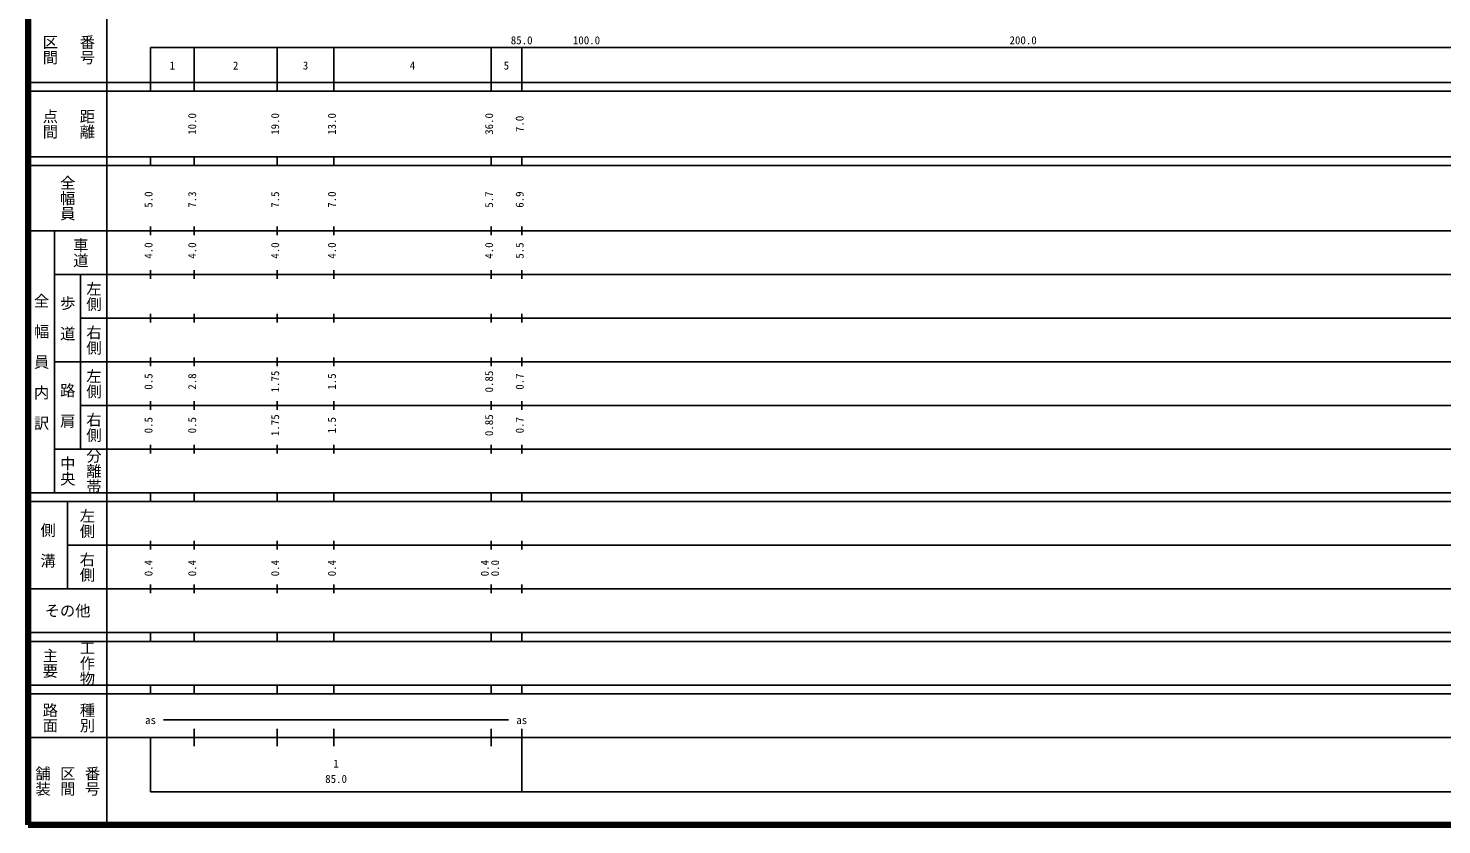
# Model space of a CAD drawing. Units: millimetres on the paper, enlarged 1000 times. Extents: x 40000 to 680000, y 20000 to 380000.
# Drawn here: x 40000 to 363711, y 20000 to 202409 of the extents above; entities that cross this region are included whole.
import ezdxf
from ezdxf.enums import TextEntityAlignment as Align

# ---------------------------------------------------------------- set-up
doc = ezdxf.new("R2010")
doc.units = ezdxf.units.MM
doc.header["$LTSCALE"] = 1000
doc.layers.add('M-TTL', color=2, linetype='Continuous', lineweight=140)
doc.layers.add('M-TTL-BAND', color=7, linetype='Continuous', lineweight=25)
doc.styles.add('@ＭＳ ゴシック', font='')
doc.styles.add('ＭＳ ゴシック', font='')
doc.styles.get('@ＭＳ ゴシック').set_extended_font_data('@MS Gothic')
doc.styles.get('ＭＳ ゴシック').set_extended_font_data('MS Gothic')

msp = doc.modelspace()

# ---------------------------------------------------------------- linework, layer by layer
at = {"layer": 'M-TTL'}
for p, q in [((40000, 380000), (40000, 20000)), ((40000, 20000), (680000, 20000))]:
    msp.add_line(p, q, dxfattribs=at)
at = {"layer": 'M-TTL-BAND'}
for p, q in [((58000, 370000), (58000, 20000)), ((68000, 198000), (579000, 198000)), ((68000, 198000), (68000, 188000)), ((78000, 188000), (78000, 198000)), ((97000, 188000), (97000, 198000)), ((110000, 188000), (110000, 198000)), ((146000, 188000), (146000, 198000)), ((153000, 188000), (153000, 198000)), ((40000, 190000), (579000, 190000)), ((40000, 188000), (579000, 188000)), ((40000, 173000), (579000, 173000)), ((68000, 171000), (68000, 173000)), ((78000, 171000), (78000, 173000)), ((97000, 171000), (97000, 173000)), ((110000, 171000), (110000, 173000)), ((146000, 171000), (146000, 173000)), ((153000, 171000), (153000, 173000)), ((40000, 171000), (579000, 171000)), ((40000, 156000), (579000, 156000)), ((46000, 96000), (46000, 156000)), ((68000, 155000), (68000, 157000)), ((78000, 155000), (78000, 157000)), ((97000, 155000), (97000, 157000)), ((110000, 155000), (110000, 157000)), ((146000, 155000), (146000, 157000)), ((153000, 155000), (153000, 157000)), ((46000, 146000), (579000, 146000)), ((52000, 146000), (52000, 106000)), ((68000, 145000), (68000, 147000)), ((78000, 145000), (78000, 147000)), ((97000, 145000), (97000, 147000)), ((110000, 145000), (110000, 147000)), ((146000, 145000), (146000, 147000)), ((153000, 145000), (153000, 147000)), ((52000, 136000), (579000, 136000)), ((68000, 135000), (68000, 137000)), ((78000, 135000), (78000, 137000)), ((97000, 135000), (97000, 137000)), ((110000, 135000), (110000, 137000)), ((146000, 135000), (146000, 137000)), ((153000, 135000), (153000, 137000)), ((68000, 125000), (68000, 127000)), ((78000, 125000), (78000, 127000)), ((97000, 125000), (97000, 127000)), ((110000, 125000), (110000, 127000)), ((146000, 125000), (146000, 127000)), ((153000, 125000), (153000, 127000)), ((46000, 126000), (579000, 126000)), ((68000, 115000), (68000, 117000)), ((78000, 115000), (78000, 117000)), ((97000, 115000), (97000, 117000)), ((110000, 115000), (110000, 117000)), ((146000, 115000), (146000, 117000)), ((153000, 115000), (153000, 117000)), ((52000, 116000), (579000, 116000)), ((68000, 105000), (68000, 107000)), ((78000, 105000), (78000, 107000)), ((97000, 105000), (97000, 107000)), ((110000, 105000), (110000, 107000)), ((146000, 105000), (146000, 107000)), ((153000, 105000), (153000, 107000)), ((46000, 106000), (579000, 106000)), ((40000, 96000), (579000, 96000)), ((40000, 94000), (579000, 94000)), ((49000, 94000), (49000, 74000)), ((68000, 94000), (68000, 96000)), ((78000, 94000), (78000, 96000)), ((97000, 94000), (97000, 96000)), ((110000, 94000), (110000, 96000)), ((146000, 94000), (146000, 96000)), ((153000, 94000), (153000, 96000)), ((68000, 83000), (68000, 85000)), ((78000, 83000), (78000, 85000)), ((97000, 83000), (97000, 85000)), ((110000, 83000), (110000, 85000)), ((146000, 83000), (146000, 85000)), ((153000, 83000), (153000, 85000)), ((49000, 84000), (579000, 84000)), ((68000, 73000), (68000, 75000)), ((78000, 73000), (78000, 75000)), ((97000, 73000), (97000, 75000)), ((110000, 73000), (110000, 75000)), ((146000, 73000), (146000, 75000)), ((153000, 73000), (153000, 75000)), ((40000, 74000), (579000, 74000)), ((40000, 64000), (579000, 64000)), ((40000, 62000), (579000, 62000)), ((68000, 62000), (68000, 64000)), ((78000, 62000), (78000, 64000)), ((97000, 62000), (97000, 64000)), ((110000, 62000), (110000, 64000)), ((146000, 62000), (146000, 64000)), ((153000, 62000), (153000, 64000)), ((40000, 52000), (579000, 52000)), ((68000, 50000), (68000, 52000)), ((78000, 50000), (78000, 52000)), ((97000, 50000), (97000, 52000)), ((110000, 50000), (110000, 52000)), ((146000, 50000), (146000, 52000)), ((153000, 50000), (153000, 52000)), ((40000, 50000), (579000, 50000)), ((71000, 44000), (150000, 44000)), ((40000, 40000), (579000, 40000)), ((68000, 40000), (68000, 27500)), ((78000, 38000), (78000, 42000)), ((97000, 38000), (97000, 42000)), ((110000, 38000), (110000, 42000)), ((146000, 38000), (146000, 42000)), ((153000, 27500), (153000, 42000)), ((68000, 27500), (579000, 27500))]:
    msp.add_line(p, q, dxfattribs=at)

# ---------------------------------------------------------------- texts
at = {"layer": 'M-TTL-BAND', "style": '@ＭＳ ゴシック'}
for s, p in [('番号', (53500, 197500)), ('区間', (45000, 197500)), ('点間', (45000, 180500)), ('距離', (53500, 180500)), ('全幅員', (49000, 163500)), ('車道', (52000, 151000)), ('左側', (55000, 141000)), ('全\u3000幅\u3000員\u3000内\u3000訳', (43000, 126000)), ('歩\u3000道', (49000, 136000)), ('右側', (55000, 131000)), ('左側', (55000, 121000)), ('路\u3000肩', (49000, 116000)), ('右側', (55000, 111000)), ('中央', (49000, 101000)), ('分離帯', (55000, 101000)), ('左側', (53500, 89000)), ('側\u3000溝', (44500, 84000)), ('右側', (53500, 79000)), ('工作物', (53500, 57000)), ('主要', (45000, 57000)), ('路面', (45000, 44500)), ('種別', (53500, 44500)), ('舗装', (43333, 30000)), ('区間', (49000, 30000)), ('番号', (54667, 30000))]:
    msp.add_text(s, height=2566, rotation=270, dxfattribs=at).set_placement(p, align=Align.MIDDLE_CENTER)
at = {"layer": 'M-TTL-BAND', "style": 'ＭＳ ゴシック'}
for s, p in [('85.0', (153000, 198195)), ('100.0', (167844, 198195)), ('200.0', (267844, 198195)), ('1', (73000, 192405)), ('2', (87500, 192405)), ('3', (103500, 192405)), ('4', (128000, 192405)), ('5', (149500, 192405)), ('as', (68000, 42500)), ('as', (153000, 42500)), ('1', (110500, 32523)), ('85.0', (110500, 29033))]:
    msp.add_text(s, height=1833, dxfattribs=at).set_placement(p, align=Align.BOTTOM_CENTER)
for s, p in [('10.0', (79000, 180500)), ('19.0', (98000, 180500)), ('13.0', (111000, 180500)), ('36.0', (147000, 180500)), ('7.0', (154000, 180500)), ('5.0', (69000, 163174)), ('7.3', (79000, 163174)), ('7.5', (98000, 163174)), ('7.0', (111000, 163174)), ('5.7', (147000, 163174)), ('6.9', (154000, 163174)), ('4.0', (69000, 151500)), ('4.0', (79000, 151500)), ('4.0', (98000, 151500)), ('4.0', (111000, 151500)), ('4.0', (147000, 151500)), ('5.5', (154000, 151500)), ('0.5', (69000, 121500)), ('2.8', (79000, 121500)), ('1.75', (98000, 121500)), ('1.5', (111000, 121500)), ('0.85', (147000, 121500)), ('0.7', (154000, 121500)), ('1.75', (98000, 111500)), ('0.85', (147000, 111500)), ('0.5', (69000, 111500)), ('0.5', (79000, 111500)), ('1.5', (111000, 111500)), ('0.7', (154000, 111500)), ('0.4', (69000, 78764)), ('0.4', (79000, 78764)), ('0.4', (98000, 78764)), ('0.4', (111000, 78764)), ('0.4', (146000, 78764)), ('0.0', (148370, 78764))]:
    msp.add_text(s, height=1833, rotation=90, dxfattribs=at).set_placement(p, align=Align.BOTTOM_CENTER)
msp.add_text('その他', height=2566, dxfattribs=at).set_placement((49000, 69000), align=Align.MIDDLE_CENTER)

doc.saveas('drawing.dxf')
